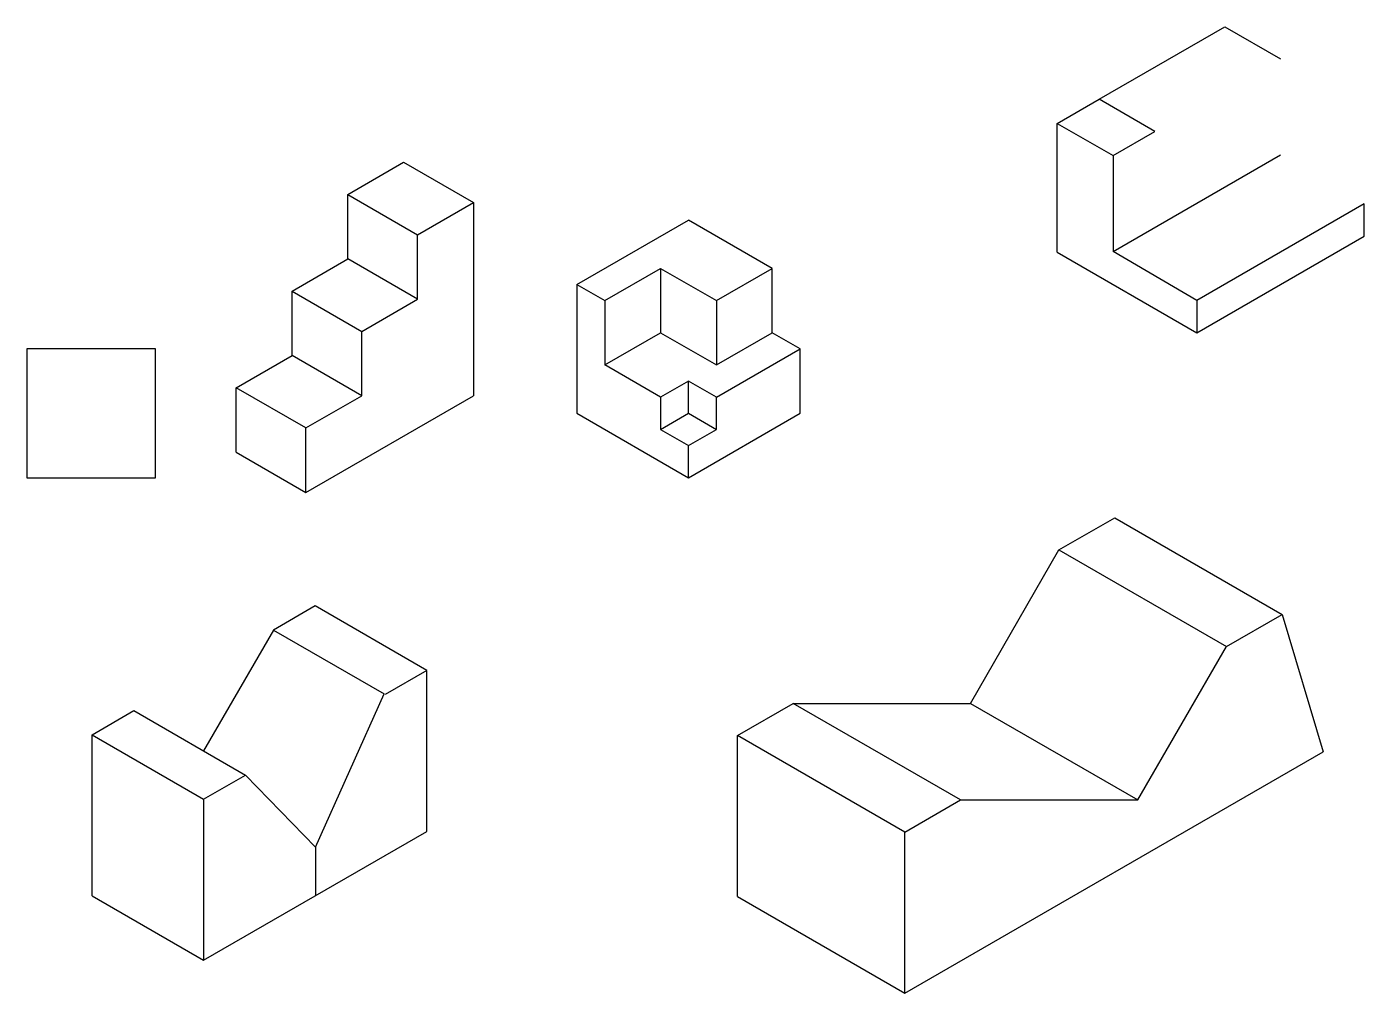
# Model space of a CAD drawing. Header units: millimetres. Extents: x 2051 to 6202, y 200 to 3200.
import ezdxf

# ---------------------------------------------------------------- set-up
doc = ezdxf.new("R2010")
doc.units = ezdxf.units.MM

msp = doc.modelspace()

# ---------------------------------------------------------------- linework, layer by layer
for p, q in [((5379.1, 2975.3), (5768.8, 3200.3)), ((5768.8, 3200.3), (5942, 3100.3)), ((5249.2, 2900.3), (5379.1, 2975.3)), ((5552.3, 2875.3), (5379.1, 2975.3)), ((5249.2, 2500.3), (5249.2, 2900.3)), ((5249.2, 2900.3), (5422.4, 2800.3)), ((5422.4, 2800.3), (5552.3, 2875.3)), ((5422.4, 2502.2), (5942, 2802.2)), ((5422.4, 2800.3), (5422.4, 2502.2)), ((3047.3, 2679.7), (3220.5, 2779.7)), ((3220.5, 2779.7), (3437, 2654.7)), ((3047.3, 2479.7), (3047.3, 2679.7)), ((3047.3, 2679.7), (3263.8, 2554.7)), ((3263.8, 2554.7), (3437, 2654.7)), ((3437, 2654.7), (3437, 2054.7)), ((6201.8, 2650.3), (5682.2, 2350.3)), ((6201.8, 2550.3), (6201.8, 2650.3)), ((3758.1, 2400.2), (4104.5, 2600.2)), ((4364.3, 2450.2), (4104.5, 2600.2)), ((3263.8, 2354.7), (3263.8, 2554.7)), ((5682.2, 2250.3), (6201.8, 2550.3)), ((5249.2, 2500.3), (5682.2, 2250.3)), ((5682.2, 2350.3), (5422.4, 2502.2)), ((2874.1, 2379.7), (3047.3, 2479.7)), ((3263.8, 2354.7), (3047.3, 2479.7)), ((3844.7, 2350.2), (4017.9, 2450.2)), ((4017.9, 2450.2), (4017.9, 2250.2)), ((4017.9, 2450.2), (4191.1, 2350.2)), ((4191.1, 2350.2), (4364.3, 2450.2)), ((4364.3, 2250.2), (4364.3, 2450.2)), ((2874.1, 2179.7), (2874.1, 2379.7)), ((2874.1, 2379.7), (3090.6, 2254.7)), ((3758.1, 2400.2), (3758.1, 2000.2)), ((3758.1, 2400.2), (3844.7, 2350.2)), ((3090.6, 2254.7), (3263.8, 2354.7)), ((3844.7, 2350.2), (3844.7, 2150.2)), ((4191.1, 2350.2), (4191.1, 2150.2)), ((5682.2, 2350.3), (5682.2, 2250.3)), ((3090.6, 2054.7), (3090.6, 2254.7)), ((3844.7, 2150.2), (4017.9, 2250.2)), ((4017.9, 2250.2), (4191.1, 2150.2)), ((4191.1, 2150.2), (4364.3, 2250.2)), ((4450.9, 2200.2), (4364.3, 2250.2)), ((2450.7, 2200.1), (2050.7, 2200.1)), ((2050.7, 2200.1), (2050.7, 1800.1)), ((2450.7, 1800.1), (2450.7, 2200.1)), ((4191.1, 2050.2), (4450.9, 2200.2)), ((4450.9, 2000.2), (4450.9, 2200.2)), ((2700.9, 2079.7), (2874.1, 2179.7)), ((3090.6, 2054.7), (2874.1, 2179.7)), ((4017.9, 2050.2), (3844.7, 2150.2)), ((2700.9, 1879.7), (2700.9, 2079.7)), ((2917.4, 1954.7), (2700.9, 2079.7)), ((4104.5, 2100.2), (4017.9, 2050.2)), ((4191.1, 2050.2), (4104.5, 2100.2)), ((4104.5, 2000.2), (4104.5, 2100.2)), ((2917.4, 1754.7), (3437, 2054.7)), ((2917.4, 1954.7), (3090.6, 2054.7)), ((4017.9, 2050.2), (4017.9, 1950.2)), ((4191.1, 1950.2), (4191.1, 2050.2)), ((3758.1, 2000.2), (4104.5, 1800.2)), ((4017.9, 1950.2), (4104.5, 2000.2)), ((4104.5, 1800.2), (4450.9, 2000.2)), ((4104.5, 2000.2), (4191.1, 1950.2)), ((2917.4, 1754.7), (2917.4, 1954.7)), ((4017.9, 1950.2), (4104.5, 1900.2)), ((4104.5, 1900.2), (4191.1, 1950.2)), ((2700.9, 1879.7), (2917.4, 1754.7)), ((4104.5, 1800.2), (4104.5, 1900.2)), ((2050.7, 1800.1), (2450.7, 1800.1)), ((5254.3, 1576.1), (5427.5, 1676.1)), ((5427.5, 1676.1), (5947.2, 1376.1)), ((4979.3, 1099.8), (5254.3, 1576.1)), ((5254.3, 1576.1), (5774, 1276.1)), ((2946.2, 1402.1), (2816.3, 1327.1)), ((3292.6, 1202.1), (2946.2, 1402.1)), ((5774, 1276.1), (5947.2, 1376.1)), ((5947.2, 1376.1), (6074.8, 949.8)), ((2816.3, 1327.1), (2599.8, 952.1)), ((2816.3, 1327.1), (3159.5, 1128.9)), ((5499, 799.8), (5774, 1276.1)), ((3292.6, 1202.1), (3162.7, 1127.1)), ((3292.6, 702.1), (3292.6, 1202.1)), ((2946.4, 653.5), (3159.5, 1128.9)), ((4256.1, 999.8), (4429.3, 1099.8)), ((4949, 799.8), (4429.3, 1099.8)), ((4429.3, 1099.8), (4979.3, 1099.8)), ((4979.3, 1099.8), (5499, 799.8)), ((2253.3, 1002.1), (2383.3, 1077.1)), ((2383.3, 1077.1), (2729.7, 877.1)), ((2253.3, 502.1), (2253.3, 1002.1)), ((2253.3, 1002.1), (2599.8, 802.1)), ((4256.1, 499.8), (4256.1, 999.8)), ((4775.8, 699.8), (4256.1, 999.8)), ((4775.8, 199.8), (6074.8, 949.8)), ((2599.8, 802.1), (2729.7, 877.1)), ((2946.4, 653.5), (2729.7, 877.1)), ((2599.8, 802.1), (2599.8, 302.1)), ((4775.8, 699.8), (4949, 799.8)), ((4949, 799.8), (5499, 799.8)), ((2599.8, 302.1), (3292.6, 702.1)), ((4775.8, 199.8), (4775.8, 699.8)), ((2946.4, 653.5), (2946.4, 503.5)), ((2253.3, 502.1), (2599.8, 302.1)), ((4256.1, 499.8), (4775.8, 199.8))]:
    msp.add_line(p, q)

doc.saveas('drawing.dxf')
